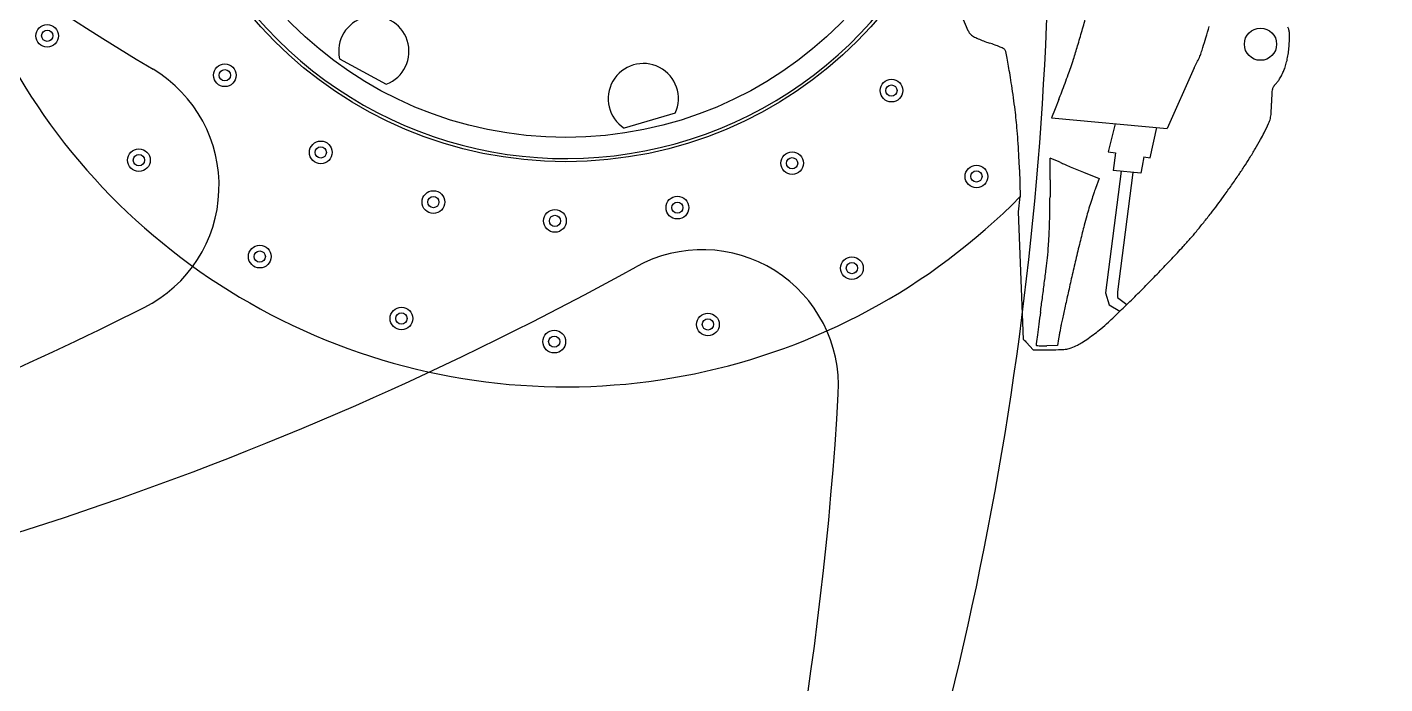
# Model space of a CAD drawing. Header units: metres. Extents: x 26.3 to 44.2, y 14.4 to 19.6.
# Drawn here: x 34.9101 to 35.0911, y 15.0792 to 15.1668 of the extents above; entities that cross this region are included whole.
import ezdxf

# ---------------------------------------------------------------- set-up
doc = ezdxf.new("R2010")
doc.units = ezdxf.units.M
doc.header["$MEASUREMENT"] = 0
for name, color, linetype in [('Brakes', 11, 'Continuous'), ('Rims', 10, 'Continuous'), ('Spokes', 50, 'Continuous'), ('Tyres', 190, 'Continuous')]:
    doc.layers.add(name, color=color, linetype=linetype)

msp = doc.modelspace()

# ---------------------------------------------------------------- linework, layer by layer
at = {"layer": 'Brakes'}
for p, q in [((35.03462352732456, 15.16837523403118), (35.03549529779571, 15.16637000630369)), ((35.04236514750971, 15.14785321533969), (35.04247857263071, 15.14420547348369)), ((35.05090193788671, 15.14746867985769), (35.05299406885471, 15.14662383960269)), ((35.05299406885471, 15.14662383960269), (35.05250551640171, 15.14532840936069)), ((35.04757652389571, 15.12526476521869), (35.04742291319771, 15.12438039911869)), ((35.04329163656871, 15.12477526962769), (35.04419597117671, 15.12379446185969)), ((35.04419597117671, 15.12379446185969), (35.04650288904771, 15.12380066659269)), ((35.04742291319771, 15.12438039911869), (35.04600370654671, 15.12432265863069))]:
    msp.add_line(p, q, dxfattribs=at)
at = {"layer": 'Brakes', "linetype": 'ByBlock'}
for p, q in [((34.95172249607408, 15.16262174252185), (34.95794694751416, 15.15923197983654)), ((35.06564682032171, 15.16139281387069), (35.06206107611277, 15.15331920950871)), ((35.04711727449789, 15.15596048596393), (35.04663147586549, 15.15475819116249)), ((35.04761758292071, 15.15719869079969), (35.04711727449789, 15.15596048596393)), ((34.99649180164477, 15.15535775092268), (34.98969352564093, 15.15335332328163)), ((35.04663147586549, 15.15475819116249), (35.06206107611277, 15.15331920950871)), ((35.05510839894672, 15.15395686018251), (35.05418847051937, 15.15018649677522)), ((35.05979903042582, 15.14940415517983), (35.06068198414848, 15.15344782515679)), ((35.05418847051937, 15.15018649677522), (35.05517933194108, 15.15005576046744)), ((35.04645553236971, 15.14645400042669), (35.04645553236971, 15.14934813069737)), ((35.0474526801197, 15.14895477497069), (35.04645553236971, 15.14934813069737)), ((35.05517933194108, 15.15005576046744), (35.05483730130884, 15.14773194453675)), ((35.05892550880047, 15.14955160436782), (35.05871303717725, 15.14830557099654)), ((35.05892550880047, 15.14955160436782), (35.05979903042582, 15.14940415517983)), ((35.05592646981797, 15.14761989352695), (35.05382806328884, 15.13139402013184)), ((35.05855009161298, 15.14734998169149), (35.05483730130884, 15.14773194453675)), ((35.05748730139041, 15.14745931896725), (35.05542089078262, 15.1315386982832)), ((35.05871303717725, 15.14830557099654), (35.05855009161298, 15.14734998169149)), ((35.04222619029571, 15.14221359390369), (35.04247727322534, 15.14424726224513)), ((35.04292501606271, 15.12518986937569), (35.04222619029571, 15.14221359390369)), ((35.05382806328884, 15.13139402013184), (35.05431650320883, 15.12977791958893)), ((35.05542089078262, 15.1315386982832), (35.05542089078262, 15.13075168383254)), ((35.05542089078262, 15.13075168383254), (35.0566955329751, 15.12984384340725)), ((35.05431650320883, 15.12977791958893), (35.05576495951571, 15.12894354003169)), ((35.05576495951571, 15.12894354003169), (35.0557649595234, 15.12894354003908))]:
    msp.add_line(p, q, dxfattribs=at)
for centre, radius in [((34.98189598257325, 15.20382262018052), 0.0549412533544073), ((34.98189598257325, 15.20382262018052), 0.05170301099999999), ((34.91276193623942, 15.16568286602642), 0.00151202935574249), ((35.07449868248469, 15.1645589373141), 0.002149953502466872), ((34.91276193623942, 15.16568286602642), 0.0007518716406317434), ((34.93644325960902, 15.16041459153518), 0.001512029355742491), ((34.93644325960902, 15.16041459153518), 0.0007518716406317436), ((35.02530401121859, 15.15836989721629), 0.001512029355742494), ((35.02530401121859, 15.15836989721629), 0.0007518716406317451), ((34.92498891649414, 15.14908923877856), 0.001512029355742491), ((34.94922684811071, 15.15012965388878), 0.001512029355742492), ((34.94922684811071, 15.15012965388878), 0.000751871640631744), ((35.01206088815517, 15.14868383667044), 0.001512029355742494), ((34.92498891649414, 15.14908923877856), 0.0007518716406317435), ((35.01206088815517, 15.14868383667044), 0.0007518716406317451), ((35.03662936397521, 15.14691555410141), 0.001512029355742494), ((35.03662936397521, 15.14691555410141), 0.0007518716406317449), ((34.96423678413773, 15.14350380316334), 0.001512029355742492), ((34.96423678413773, 15.14350380316334), 0.0007518716406317443), ((34.9967620766262, 15.14275539309965), 0.001512029355742494), ((34.9967620766262, 15.14275539309965), 0.0007518716406317449), ((34.98045016535491, 15.14098858013606), 0.001512029355742493), ((34.98045016535491, 15.14098858013606), 0.0007518716406317447), ((34.94109401925879, 15.13622560102206), 0.001512029355742491), ((34.94109401925879, 15.13622560102206), 0.0007518716406317436), ((35.02003573672735, 15.13468857384668), 0.001512029355742493), ((35.02003573672735, 15.13468857384668), 0.0007518716406317448), ((34.95997970839488, 15.12796858841185), 0.001512029355742492), ((34.95997970839488, 15.12796858841185), 0.000751871640631744), ((35.00084294826281, 15.12717296460019), 0.001512029355742493), ((35.00084294826281, 15.12717296460019), 0.0007518716406317445), ((34.98035895539788, 15.12488090271196), 0.001512029355742492), ((34.98035895539788, 15.12488090271196), 0.0007518716406317445)]:
    msp.add_circle(centre, radius, dxfattribs=at)
for centre, radius, start, end in [((34.98189598257325, 15.20382262018052), 0.0849665584227265, 44.83851932975984, 315.4796601216781), ((34.95630071929067, 15.16361879895647), 0.004685536186470468, 290.56945336274, 192.2861688604446), ((34.99222579295703, 15.15729564133001), 0.004685536186470466, 335.5694533627719, 237.2861688604958)]:
    msp.add_arc(centre, radius, start, end, dxfattribs=at)
at = {"layer": 'Brakes'}
for centre, radius, start, end in [((34.84535947109869, 15.22565777836505), 0.2137380457961965, 343.8961470487133, 344.4619990175213), ((34.86067530455448, 15.22650081788682), 0.2153791961713167, 343.5246494789263, 343.9461167579981), ((35.07661075223195, 15.16604050394734), 0.001721147525686161, 14.00898154149667, 27.56240415572727), ((35.04116395685966, 15.1700265638503), 0.006745673329991347, 212.823960761221, 216.5632098706601), ((35.03710293967663, 15.16701462889392), 0.001689626184014468, 216.5631729915186, 227.0268147586426), ((35.03679448262736, 15.16668352714115), 0.00123710643655717, 227.0264504612639, 243.3519137324118), ((35.04227862936315, 15.177612447801), 0.01346482790081986, 243.3523936698352, 246.1865568086278), ((35.04286057036461, 15.17893092732155), 0.01490602308996317, 246.1863715686357, 249.2171416186007), ((35.04394627308565, 15.18179164255306), 0.01796583387402471, 249.2171470034839, 251.8519492256511), ((35.03242017781899, 15.14662738339286), 0.01903924678230968, 69.43531998523846, 71.85196639315046), ((34.83955991901609, 15.22733176549274), 0.2197743556893237, 343.3420810504536, 343.8962447498566), ((34.87964293186909, 15.22089084173589), 0.1955993397964487, 343.1262082982707, 343.5247573388437), ((35.07561027563973, 15.16579089374995), 0.002752291871650141, 4.473986757869203, 14.0089164762813), ((35.05045337519542, 15.16628877268045), 0.02792937515760816, 356.2417454646803, 358.1569841966016), ((35.07278823765854, 15.16557010698569), 0.005582953483769294, 358.1567700097181, 4.473748376667266), ((35.03483721502356, 15.15306988252736), 0.01215826836741584, 66.05347713533563, 69.435286938182), ((35.03434391925788, 15.15195920969287), 0.01337356045446165, 63.5255567773561, 66.05334406203175), ((35.04015463972723, 15.16362673727866), 0.0003391570412594571, 27.82007272730641, 63.52591404712558), ((35.03971325492948, 15.1633938327406), 0.0008382212290278446, 11.77068476953621, 27.81953346554953), ((34.95222351437872, 15.14516262183759), 0.0902072972711896, 11.19818393250909, 11.77091135225284), ((34.86232273319671, 15.22052058964089), 0.1960143509364872, 342.79691797474, 343.3421435840618), ((35.05995090995621, 15.16565976369957), 0.00701362304526513, 335.9983323932907, 341.124532885664), ((35.04596707348286, 15.17044072393814), 0.02179216368072342, 341.1247533545709, 343.1263878119576), ((35.06551788549109, 15.16520179337398), 0.01282313083767913, 349.1240835031699, 352.8433989601533), ((35.06389058182539, 15.16540608815361), 0.01446320814580311, 352.8435142074547, 356.2418215846345), ((34.98340235233299, 15.15133523362077), 0.05842332218311236, 10.15053495643495, 11.19812369283181), ((34.94760193659913, 15.14492549674121), 0.09479301414733753, 9.421582393258547, 10.15061143288968), ((34.97913589743155, 15.18597720120593), 0.07423890772450822, 339.9327395049328, 340.7041669669896), ((35.01921384082006, 15.17194544374033), 0.03177560870267884, 340.7040536739244, 342.7968957328058), ((35.05061992891802, 15.16984489783584), 0.01724080011519107, 330.6438176500689, 333.3113886725523), ((35.05114958575005, 15.16957859869231), 0.01664796658701231, 333.3115159969545, 335.9985649259879), ((35.07131902100783, 15.16365673207602), 0.006811910827273297, 334.9845909018039, 340.0500878893159), ((35.07022489379938, 15.16405385767204), 0.007975879506810045, 340.0502316546929, 345.2014005502799), ((35.06684479506958, 15.1649468881924), 0.01147195887251439, 345.2011190109093, 349.1238924975186), ((34.96322548950005, 15.14751798952932), 0.07895582929321343, 8.407923834175664, 9.421594155385778), ((34.88969255278758, 15.21867606061604), 0.1694720047246075, 339.0897131795726, 339.5104929115481), ((34.89266566095485, 15.21756538543721), 0.1662982102377851, 339.5103948430965, 339.9325496691878), ((35.07931255947338, 15.15675793423005), 0.003747081868978058, 135.8949167248834, 144.6784112095051), ((35.0749373243449, 15.16099857063896), 0.002346002701430237, 315.8951650379858, 326.4743005243126), ((35.07034595290526, 15.16404052412374), 0.007853649449381822, 326.4741271181476, 330.7758473660615), ((35.06958902197551, 15.16446400924235), 0.008720992563370838, 330.7756645814476, 334.9845976635061), ((34.88854603888922, 15.13648005540711), 0.1544465991473546, 7.794284262618039, 8.407806004150602), ((34.88991186769973, 15.1366669780948), 0.1530680388731256, 7.179629140917619, 7.794296789717692), ((34.9630672676582, 15.19064186903192), 0.09092415510337351, 338.4191352681219, 339.0897231578767), ((35.13955655342278, 15.15553673210273), 0.06359966607707052, 177.7843733931294, 178.9637393083798), ((35.07875575287745, 15.15788907961983), 0.002753377071148607, 166.2681894756987, 177.7845639899438), ((35.07716911406686, 15.15827678487534), 0.001120055890166873, 144.6781545808655, 166.2677438285354), ((34.97033615092501, 15.14679783598268), 0.07200818682638373, 6.099301760125569, 7.179662976145405), ((35.04014093068709, 15.15733491350717), 0.03583221764386593, 356.8696207963428, 358.9638378392194), ((34.99200250389143, 15.14911305363243), 0.05021848550602018, 4.507399262805513, 6.099279600044539), ((35.03828403492329, 15.17097954819886), 0.04098221534789279, 333.5784148359621, 335.482195207506), ((35.07194627897277, 15.15562614326866), 0.003983921908899438, 335.482215626226, 346.0181273569299), ((35.07210407341463, 15.15558685589839), 0.003821310152444542, 346.018095636517, 356.8695919421662), ((34.91432421415427, 15.14298943709683), 0.1281377730795063, 3.716539970514538, 4.507447771247352), ((35.05667622899954, 15.16184094047385), 0.0204447628746716, 330.6773541099013, 333.5784282420019), ((34.90858959061715, 15.14261705845249), 0.1338844741289998, 2.93176656067813, 3.716486490232682), ((35.01216844639302, 15.18697410749786), 0.071559641843606, 328.269288968157, 329.4665306858407), ((35.01691827904376, 15.18417265847803), 0.06604520381226577, 329.4664149771124, 330.6774073025101), ((34.96209173471529, 15.14535710965598), 0.08031221168195204, 1.781041173924848, 2.931759939747277), ((35.04192163385237, 15.13639425068193), 0.01372440320086028, 64.4565824087015, 66.2336326919348), ((35.05531888945614, 15.16442765416827), 0.01734581032824037, 244.4568133161629, 246.3131559748568), ((35.08431169030025, 15.230517163204), 0.08951509538323642, 246.3133715833269, 246.8636391924202), ((35.0297338503231, 15.17611234491138), 0.05090724968936151, 326.7240618701725, 328.2694202140122), ((35.08854401470295, 15.24042102986006), 0.1002853852759614, 246.8633572501418, 247.4154583134518), ((35.08490332413727, 15.23166872621175), 0.09080606848104726, 247.4155913709784, 248.0103202273715), ((34.95343857474567, 15.22778667019301), 0.1430582446589054, 324.9319162384094, 325.6114421921239), ((35.01041681188197, 15.18878985857149), 0.07401281886043007, 325.6112567143098, 326.7239320102764), ((35.26964633786398, 15.1435750031984), 0.2232093731952653, 179.2609675745063, 179.8446957137899), ((35.0697956123443, 15.13880762756971), 0.01847885312647282, 159.3365486674062, 161.5006605279199), ((34.95473328790369, 15.22687792638907), 0.1414764426949425, 324.2509758144635, 324.931876854756), ((34.90499709204032, 15.1445632465006), 0.1414412117550844, 358.8728035211345, 359.8447632976182), ((35.13069137918616, 15.11854654606329), 0.08265740690548042, 162.2677167569966, 163.028372732738), ((35.1230477312952, 15.1209905587573), 0.07463253612074315, 161.5007757787674, 162.2676196299501), ((35.01162303520456, 15.18607223168451), 0.07146675189265604, 321.9581515831099, 323.0437838931127), ((35.01617217325894, 15.1826496612318), 0.06577389272158672, 323.0437812841644, 324.251106781741), ((34.95405287802937, 15.14359816040982), 0.09237593350110239, 357.5352271890205, 358.8727246814412), ((35.09162402892442, 15.13006613029828), 0.04192590885547774, 163.9222208484884, 165.7093545790693), ((35.11538943364212, 15.12321651705379), 0.06665871425625303, 163.0283573280404, 163.9221669568973), ((34.96452544427201, 15.22292425726718), 0.1312685483639388, 321.2694839883085, 321.9581771851099), ((34.97337148557549, 15.14276653158263), 0.0730394342309922, 356.0364381446045, 357.5352743676383), ((35.29293541432252, 15.07878752669158), 0.2496655754546973, 165.709359761277, 166.1869766878028), ((35.02234138365402, 15.17544161156973), 0.05645334501718507, 319.3000592052447, 320.5779710274093), ((34.96676934209299, 15.2211246158665), 0.1283921293051685, 320.5780326946801, 321.2694760639232), ((35.00550057755904, 15.14054033096761), 0.04083330871330057, 353.7200007673744, 356.0365048330228), ((35.3224189799988, 15.07153809937101), 0.2800273086279487, 166.1868847563247, 166.6709187819418), ((34.90536901584907, 15.28438029611389), 0.2162859072867961, 316.6601824514992, 317.2480358600543), ((35.03482780258231, 15.16470159234514), 0.03998341269806569, 317.24803779845, 319.3000885982742), ((34.91844221784919, 15.15012101782294), 0.1284172544795465, 353.06265484934, 353.7199502298022), ((35.31143142761545, 15.07414110605692), 0.2687356324400749, 166.6708710959979, 167.1700311377229), ((34.88626718211344, 15.30240608547539), 0.2425501250396201, 316.0686531523574, 316.6601734666025), ((34.6717933970958, 15.18013160485223), 0.3768851117827479, 352.768204769949, 353.0627049144398), ((34.89964738669114, 15.28951547079646), 0.2239706250132833, 315.4407757301288, 316.0687359020753), ((34.6463574245956, 15.18335855122513), 0.4025249612258638, 352.4767836543937, 352.768304423366), ((36.01868632288724, 14.91306831327798), 0.99410032103432, 167.170067762381, 167.2993270273325), ((34.93549955010528, 15.25421067479693), 0.1736535678453613, 314.6379629164092, 315.4407880951904), ((34.78029659312448, 15.16566972326803), 0.2674227943274331, 352.0807951076002, 352.4768231414492), ((35.75046445832806, 14.97351845023839), 0.719150893528265, 167.299359573051, 167.4641422064586), ((34.93418802489767, 15.25553922798461), 0.175520423995026, 313.8414749717836, 314.6378831013252), ((35.79262965528076, 15.02485049637983), 0.7546575759939035, 172.0807549454768, 172.205201366326), ((35.80698795890197, 14.96095107504958), 0.7770546501925002, 167.4641926934272, 167.5920768599857), ((34.94736307494998, 15.24182041676634), 0.1564997056826916, 313.0601645677692, 313.8414467907335), ((35.45518259989219, 15.07104450673227), 0.4140633866983126, 172.2053003292557, 172.4003351155474), ((35.1941037420075, 15.09907863485192), 0.148849819028035, 169.2856517432957, 169.4990211646541), ((35.13517930249668, 15.11022799121235), 0.08887984555079886, 168.9717877780575, 169.2857684532403), ((35.07654436126543, 15.12165543505833), 0.02914172701626402, 167.5921229920699, 168.9717886963602), ((35.03762078812117, 15.14523431053588), 0.02430541418860396, 309.9674540565888, 313.0603216465834), ((35.05307550563233, 15.1337963045367), 0.01330801129709558, 220.2940698755678, 222.6770300589088), ((36.50007860378345, 14.93163216450293), 1.46821871686259, 172.4003479127095, 172.4484763668051), ((35.10276293338548, 15.11567914350267), 0.05601271227190322, 169.7142915793253, 170.1463012450685), ((35.1879613940895, 15.10021801057483), 0.1426026905473546, 169.4993570760506, 169.7143307777397), ((35.03805256113977, 15.14476288667667), 0.02366255886962403, 302.3326276910567, 304.7506490446071), ((35.03658184082339, 15.14688287505672), 0.0262427466497215, 304.750642719318, 307.1379569103705), ((35.03979408913271, 15.1426413586252), 0.02092212630622912, 307.137967130984, 309.9673181588614), ((35.04563665932252, 15.12444382766334), 0.001052159426813556, 172.4487027860168, 180.0000736595761), ((35.04465357945863, 15.12444382581266), 6.907956292281698e-05, 179.9995869302486, 261.7944864250632), ((35.04552919344088, 15.13051615902278), 0.006204218555687536, 261.7946608591715, 265.1198745515466), ((35.0454981476293, 15.13015290280711), 0.00583963808494666, 265.1201746315824, 269.6214397450832), ((35.04553565558076, 15.13582631359782), 0.0115131728602267, 269.6213278558142, 272.3299170129186), ((35.04634848589584, 15.18116892010785), 0.05736846129811344, 270.1542077202344, 271.5696246613979), ((35.04777927760752, 15.12895422658339), 0.005134168110828635, 271.5695571352004, 279.8760978255997), ((35.04811902726608, 15.12700281077171), 0.003153397174970743, 279.8758849902172, 291.4448380266648), ((35.04497194305356, 15.1350146471454), 0.01176116466247658, 291.445041544027, 295.7905201901024), ((35.04738891606998, 15.13001283006481), 0.006205992957743989, 295.7903451950638, 302.3326622832241)]:
    msp.add_arc(centre, radius, start, end, dxfattribs=at)
at = {"layer": 'Rims'}
for centre, radius, start, end in [((35.16125005135126, 15.55047477383445), 0.454363182, 217.9230862407414, 238.9468114050894), ((34.80254191379558, 14.85717046652651), 0.4543631820000001, 37.92308624074174, 58.94681140508944), ((34.8251317022263, 14.81247330348962), 0.454363182, 43.07713309596122, 56.7223090934142), ((34.59200937684358, 15.18582172318721), 0.454363182, 337.9230862407416, 358.9468114050894), ((34.91749923541146, 15.14565700443658), 0.01817452728, 296.7223090934141, 58.94681140508944), ((35.00007050985342, 15.11897059334518), 0.01817452728, 356.7223090934141, 118.9468114050894), ((34.77136344562142, 15.53247387684118), 0.4543631820000001, 277.9230862407417, 298.9468114050894), ((34.72135967273901, 15.5352591277125), 0.454363182, 283.0771330959613, 296.7223090934141), ((34.56459539239189, 15.14390981102164), 0.4543631820000001, 343.0771330959613, 356.7223090934141), ((35.00781850843587, 15.14732884621328), 0.1590271137, 279.0197626107916, 344.7930936222937)]:
    msp.add_arc(centre, radius, start, end, dxfattribs=at)
at = {"layer": 'Spokes'}
msp.add_arc((34.98189598257325, 15.20382262018052), 0.05452358183999999, 151.4635718352385, 68.4456161614107, dxfattribs=at)
at = {"layer": 'Tyres'}
for radius in [0.2498997501, 0.23172522282, 0.2208077144671304]:
    msp.add_circle((34.98189598257325, 15.20382262018052), radius, dxfattribs=at)

doc.saveas('drawing.dxf')
